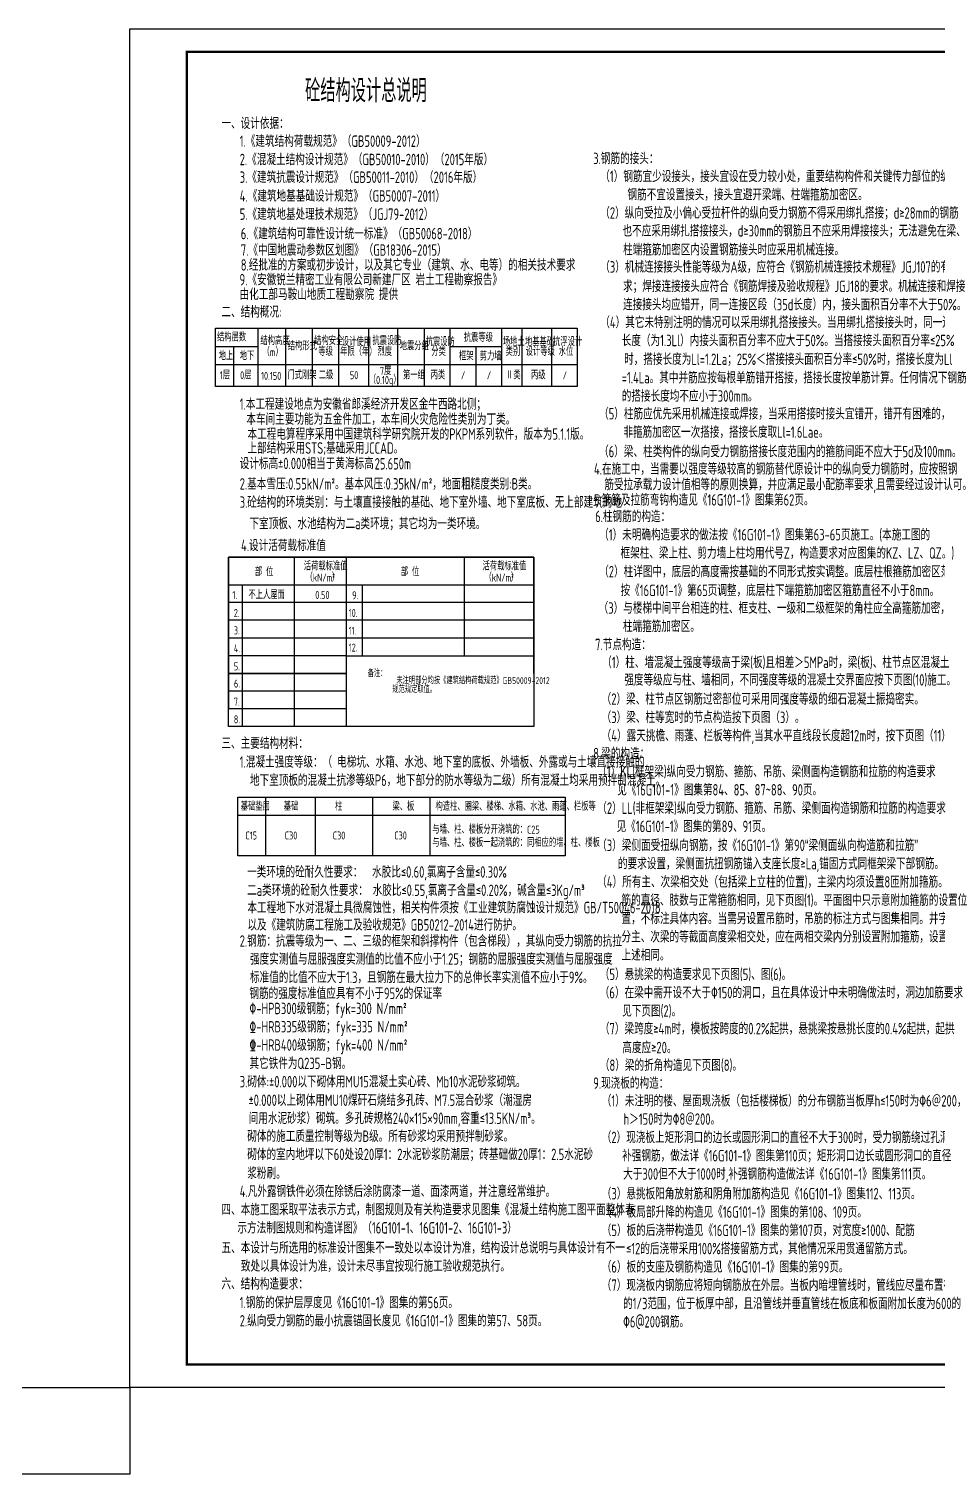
# Model space of a CAD drawing. Extents: x 293620 to 503924, y -252071 to 755100.
# Drawn here: x 382126 to 421874, y 691907 to 755100 of the extents above; entities that cross this region are included whole.
import ezdxf
from ezdxf.enums import TextEntityAlignment as Align

# ---------------------------------------------------------------- set-up
doc = ezdxf.new("R2010")
doc.units = 0
doc.header["$LTSCALE"] = 1000
doc.header["$MEASUREMENT"] = 0
for name, color, linetype in [('3T_WOOD', 21, 'Continuous'), ('PDIM', 3, 'Continuous'), ('PUB_TITLE', 171, 'Continuous'), ('TK', 4, 'Continuous'), ('图形', 2, 'Continuous'), ('文字', 4, 'Continuous'), ('结构说明修改', 6, 'Continuous'), ('表格', 7, 'Continuous')]:
    doc.layers.add(name, color=color, linetype=linetype)
doc.styles.add('-宋体', font='', dxfattribs={"width": 0.8})
doc.styles.add('HT', font='simhei.ttf', dxfattribs={"width": 0.8})
doc.styles.add('ROMANS', font='romans__.ttf', dxfattribs={"width": 0.65, "height": 231.275})
doc.styles.add('TSSD_REIN', font='tssdeng.shx', dxfattribs={"width": 0.7, "bigfont": 'tssdchn.shx'})
doc.styles.add('图签宋体', font='', dxfattribs={"height": 300})
doc.styles.add('图签黑体', font='simhei.ttf', dxfattribs={"height": 550})
doc.styles.get('-宋体').set_extended_font_data('SimSun')
doc.styles.get('图签宋体').set_extended_font_data('NSimSun')

# ---------------------------------------------------------------- blocks, each defined once
blk = doc.blocks.new('A$C053D6479')
at = {"layer": 'PUB_TITLE'}
h = blk.add_hatch(color=256, dxfattribs=at)
h.dxf.hatch_style = 1
edge = h.paths.add_edge_path()
edge.add_spline(control_points=[(1026, 827), (1105, 920), (1188, 1008), (1266, 1102)], knot_values=[13, 13, 13, 13, 14, 14, 14, 14], degree=3, periodic=0)
edge.add_spline(control_points=[(1266, 1102), (1258, 1111), (1249, 1119), (1239, 1116)], knot_values=[12, 12, 12, 12, 13, 13, 13, 13], degree=3, periodic=0)
edge.add_spline(control_points=[(1239, 1116), (1210, 1107), (1179, 1092), (1144, 1077)], knot_values=[11, 11, 11, 11, 12, 12, 12, 12], degree=3, periodic=0)
edge.add_spline(control_points=[(1144, 1077), (1109, 1063), (1069, 1053), (1047, 1038)], knot_values=[10, 10, 10, 10, 11, 11, 11, 11], degree=3, periodic=0)
edge.add_spline(control_points=[(1047, 1038), (1028, 1026), (1007, 992), (991, 972)], knot_values=[9, 9, 9, 9, 10, 10, 10, 10], degree=3, periodic=0)
edge.add_spline(control_points=[(991, 972), (942, 913), (899, 868), (849, 810)], knot_values=[8, 8, 8, 8, 9, 9, 9, 9], degree=3, periodic=0)
edge.add_spline(control_points=[(849, 810), (842, 801), (822, 776), (822, 775)], knot_values=[7, 7, 7, 7, 8, 8, 8, 8], degree=3, periodic=0)
edge.add_spline(control_points=[(822, 775), (823, 771), (848, 752), (859, 744)], knot_values=[6, 6, 6, 6, 7, 7, 7, 7], degree=3, periodic=0)
edge.add_spline(control_points=[(859, 744), (949, 670), (1035, 592), (1122, 521)], knot_values=[5, 5, 5, 5, 6, 6, 6, 6], degree=3, periodic=0)
edge.add_spline(control_points=[(1122, 521), (1153, 527), (1185, 530), (1217, 533)], knot_values=[4, 4, 4, 4, 5, 5, 5, 5], degree=3, periodic=0)
edge.add_spline(control_points=[(1217, 533), (1246, 535), (1293, 532), (1316, 542)], knot_values=[3, 3, 3, 3, 4, 4, 4, 4], degree=3, periodic=0)
edge.add_spline(control_points=[(1316, 542), (1327, 547), (1338, 565), (1349, 579)], knot_values=[2, 2, 2, 2, 3, 3, 3, 3], degree=3, periodic=0)
edge.add_spline(control_points=[(1349, 579), (1423, 670), (1507, 759), (1572, 848)], knot_values=[1, 1, 1, 1, 2, 2, 2, 2], degree=3, periodic=0)
edge.add_spline(control_points=[(1572, 848), (1564, 852), (1561, 861), (1551, 862)], knot_values=[0, 0, 0, 0, 1, 1, 1, 1], degree=3, periodic=0)
edge.add_spline(control_points=[(1551, 862), (1469, 769), (1393, 671), (1310, 579)], knot_values=[15, 15, 15, 15, 16, 16, 16, 16], degree=3, periodic=0)
edge.add_spline(control_points=[(1310, 579), (1216, 662), (1118, 742), (1026, 827)], knot_values=[14, 14, 14, 14, 15, 15, 15, 15], degree=3, periodic=0)
at = {"layer": 'TK'}
h = blk.add_hatch(color=256, dxfattribs=at)
h.dxf.hatch_style = 2
edge = h.paths.add_edge_path()
edge.add_spline(control_points=[(728, 856), (728, 856), (728, 856), (719, 864), (651, 922), (580, 978), (514, 1036), (509, 1106), (488, 1176), (479, 1247), (570, 1343), (663, 1436), (758, 1526), (764, 1523), (768, 1518), (774, 1515), (693, 1422), (599, 1343), (520, 1249), (607, 1171), (698, 1096), (789, 1021), (874, 1109), (950, 1206), (1031, 1298), (1066, 1286), (1054, 1262), (1045, 1224), (1036, 1188), (1031, 1158), (1024, 1121), (1020, 1104), (1017, 1085), (1012, 1071), (1004, 1052), (976, 1026), (956, 1003), (906, 946), (866, 899), (814, 839), (806, 829), (789, 806), (787, 806), (777, 804), (728, 856)], knot_values=[0, 0, 0, 0, 0.005, 0.01, 1, 1, 1, 2, 2, 2, 3, 3, 3, 4, 4, 4, 5, 5, 5, 6, 6, 6, 7, 7, 7, 8, 8, 8, 9, 9, 9, 10, 10, 10, 11, 11, 11, 12, 12, 12, 13, 13, 13, 14, 14, 14, 14], degree=3, periodic=0)
h = blk.add_hatch(color=256, dxfattribs=at)
h.dxf.hatch_style = 2
edge = h.paths.add_edge_path()
edge.add_spline(control_points=[(366, 894), (366, 894), (366, 894), (270, 970), (183, 883), (101, 791), (16, 703), (-18, 714), (9, 735), (28, 755), (103, 838), (192, 930), (266, 1005), (319, 1009), (387, 1005), (442, 1007), (456, 1008), (472, 1011), (485, 1007), (507, 1000), (534, 967), (555, 949), (624, 891), (699, 833), (760, 773), (689, 691), (614, 604), (539, 517), (529, 505), (516, 487), (506, 482), (492, 475), (469, 472), (452, 467), (416, 456), (383, 448), (342, 438), (323, 433), (297, 422), (293, 440), (291, 452), (313, 470), (322, 480), (400, 566), (477, 652), (553, 736), (460, 815), (366, 894)], knot_values=[0, 0, 0, 0, 0.005, 0.01, 1, 1, 1, 2, 2, 2, 3, 3, 3, 4, 4, 4, 5, 5, 5, 6, 6, 6, 7, 7, 7, 8, 8, 8, 9, 9, 9, 10, 10, 10, 11, 11, 11, 12, 12, 12, 13, 13, 13, 14, 14, 14, 15, 15, 15, 15], degree=3, periodic=0)
h = blk.add_hatch(color=256, dxfattribs=at)
h.dxf.hatch_style = 2
edge = h.paths.add_edge_path()
edge.add_spline(control_points=[(511, 261), (511, 261), (511, 261), (516, 267), (609, 192), (696, 111), (785, 33), (883, 118), (977, 208), (1070, 298), (992, 373), (892, 456), (803, 534), (791, 544), (768, 561), (766, 569), (761, 588), (776, 634), (780, 655), (785, 690), (788, 721), (795, 746), (897, 661), (998, 576), (1097, 490), (1100, 425), (1106, 361), (1107, 294), (1018, 207), (925, 121), (830, 33), (818, 21), (800, 0), (787, 0), (768, -1), (725, 49), (712, 60), (662, 103), (616, 143), (568, 186), (545, 207), (518, 224), (499, 250), (501, 259), (511, 261)], knot_values=[0, 0, 0, 0, 0.005, 0.01, 1, 1, 1, 2, 2, 2, 3, 3, 3, 4, 4, 4, 5, 5, 5, 6, 6, 6, 7, 7, 7, 8, 8, 8, 9, 9, 9, 10, 10, 10, 11, 11, 11, 12, 12, 12, 13, 13, 13, 14, 14, 14, 14], degree=3, periodic=0)
for points, knots in [([(1031, 1298), (1066, 1286), (1054, 1262), (1045, 1224), (1036, 1188), (1031, 1158), (1024, 1121), (1020, 1104), (1017, 1085), (1012, 1071), (1004, 1052), (976, 1026), (956, 1003), (906, 946), (866, 899), (814, 839), (806, 829), (789, 806), (787, 806), (777, 804), (728, 856), (719, 864), (651, 922), (580, 978), (514, 1036), (509, 1106), (488, 1176), (479, 1247), (570, 1343), (663, 1436), (758, 1526), (764, 1523), (768, 1518), (774, 1515), (693, 1422), (599, 1343), (520, 1249), (607, 1171), (698, 1096), (789, 1021), (874, 1109), (950, 1206), (1031, 1298)], [0, 0, 0, 0, 1, 1, 1, 2, 2, 2, 3, 3, 3, 4, 4, 4, 5, 5, 5, 6, 6, 6, 7, 7, 7, 8, 8, 8, 9, 9, 9, 10, 10, 10, 11, 11, 11, 12, 12, 12, 13, 13, 13, 14, 14, 14, 14]), ([(555, 949), (624, 891), (699, 833), (760, 773), (689, 691), (614, 604), (539, 517), (529, 505), (516, 487), (506, 482), (492, 475), (469, 472), (452, 467), (416, 456), (383, 448), (342, 438), (323, 433), (297, 422), (293, 440), (291, 452), (313, 470), (322, 480), (400, 566), (477, 652), (553, 736), (460, 815), (366, 894), (270, 970), (183, 883), (101, 791), (16, 703), (-18, 714), (9, 735), (28, 755), (103, 838), (192, 930), (266, 1005), (319, 1009), (387, 1005), (442, 1007), (456, 1008), (472, 1011), (485, 1007), (507, 1000), (534, 967), (555, 949)], [0, 0, 0, 0, 1, 1, 1, 2, 2, 2, 3, 3, 3, 4, 4, 4, 5, 5, 5, 6, 6, 6, 7, 7, 7, 8, 8, 8, 9, 9, 9, 10, 10, 10, 11, 11, 11, 12, 12, 12, 13, 13, 13, 14, 14, 14, 15, 15, 15, 15]), ([(1097, 490), (1100, 425), (1106, 361), (1107, 294), (1018, 207), (925, 121), (830, 33), (818, 21), (800, 0), (787, 0), (768, -1), (725, 49), (712, 60), (662, 103), (616, 143), (568, 186), (545, 207), (518, 224), (499, 250), (501, 259), (511, 261), (516, 267), (609, 192), (696, 111), (785, 33), (883, 118), (977, 208), (1070, 298), (992, 373), (892, 456), (803, 534), (791, 544), (768, 561), (766, 569), (761, 588), (776, 634), (780, 655), (785, 690), (788, 721), (795, 746), (897, 661), (998, 576), (1097, 490)], [0, 0, 0, 0, 1, 1, 1, 2, 2, 2, 3, 3, 3, 4, 4, 4, 5, 5, 5, 6, 6, 6, 7, 7, 7, 8, 8, 8, 9, 9, 9, 10, 10, 10, 11, 11, 11, 12, 12, 12, 13, 13, 13, 14, 14, 14, 14]), ([(1551, 862), (1561, 861), (1564, 852), (1572, 848), (1507, 759), (1423, 670), (1349, 579), (1338, 565), (1327, 547), (1316, 542), (1293, 532), (1246, 535), (1217, 533), (1185, 530), (1153, 527), (1122, 521), (1035, 592), (949, 670), (859, 744), (848, 752), (823, 771), (822, 775), (822, 776), (842, 801), (849, 810), (899, 868), (942, 913), (991, 972), (1007, 992), (1028, 1026), (1047, 1038), (1069, 1053), (1109, 1063), (1144, 1077), (1179, 1092), (1210, 1107), (1239, 1116), (1249, 1119), (1258, 1111), (1266, 1102), (1188, 1008), (1105, 920), (1026, 827), (1118, 742), (1216, 662), (1310, 579), (1393, 671), (1469, 769), (1551, 862)], [0, 0, 0, 0, 1, 1, 1, 2, 2, 2, 3, 3, 3, 4, 4, 4, 5, 5, 5, 6, 6, 6, 7, 7, 7, 8, 8, 8, 9, 9, 9, 10, 10, 10, 11, 11, 11, 12, 12, 12, 13, 13, 13, 14, 14, 14, 15, 15, 15, 16, 16, 16, 16])]:
    blk.add_open_spline(points, degree=3, knots=knots, dxfattribs=at)
blk = doc.blocks.new('GeYuanFrame_78215571', base_point=(20.09, 4.53))
at = {"layer": 'PUB_TITLE'}
for points in [[(803.09, 235.33), (803.09, 292.73)], [(827.09, 235.33), (827.09, 292.73)], [(803.09, 202.33), (803.09, 229.83)], [(827.09, 202.33), (827.09, 229.83)], [(803.09, 14.53), (803.09, 111.33)]]:
    blk.add_lwpolyline(points, dxfattribs=at)
at = {"layer": 'TK'}
for p, q in [((781.09, 316.93), (851.09, 316.93)), ((781.09, 284.53), (851.09, 284.53)), ((781.09, 276.33), (851.09, 276.33)), ((781.09, 268.13), (851.09, 268.13)), ((781.09, 259.93), (851.09, 259.93)), ((781.09, 251.73), (851.09, 251.73)), ((781.09, 243.53), (851.09, 243.53)), ((781.09, 235.33), (851.09, 235.33)), ((781.09, 235.33), (851.09, 235.33)), ((781.09, 102.53), (851.09, 102.53)), ((781.09, 93.73), (851.09, 93.73)), ((781.09, 84.93), (803.09, 84.93)), ((781.09, 84.93), (851.09, 84.93)), ((781.09, 67.37), (851.09, 67.37)), ((781.09, 67.33), (851.09, 67.33)), ((781.09, 60.77), (851.09, 60.77)), ((781.09, 54.17), (851.09, 54.17)), ((781.09, 47.57), (851.09, 47.57)), ((781.09, 40.97), (851.09, 40.97)), ((781.09, 34.37), (851.09, 34.37)), ((781.09, 27.77), (851.09, 27.77)), ((781.09, 21.17), (851.09, 21.17)), ((781.09, 14.53), (851.09, 14.53))]:
    blk.add_line(p, q, dxfattribs=at)
blk.add_lwpolyline([(20.09, 4.53), (20.09, 598.53), (861.09, 598.53), (861.09, 4.53)], close=True, dxfattribs=at)
at = {"layer": 'TK', "const_width": 1}
blk.add_lwpolyline([(45.09, 588.53), (851.09, 588.53), (851.09, 14.53), (45.09, 14.53)], close=True, dxfattribs=at)
at = {"layer": 'TK'}
for points, const_width in [([(781.09, 588.53), (781.09, 14.53)], 0.4), ([(781.09, 488.5), (851.09, 488.5)], 0.35), ([(781.09, 357.14), (851.09, 357.14)], 0.35), ([(781.09, 292.73), (851.09, 292.73)], 0.35), ([(781.09, 292.73), (851.09, 292.73)], 0.35), ([(781.09, 235.33), (851.09, 235.33)], 0.35), ([(781.09, 202.33), (851.09, 202.33)], 0.35), ([(781.09, 156.83), (851.09, 156.83)], 0.35), ([(781.09, 111.33), (851.09, 111.33)], 0.35), ([(781.09, 67.37), (851.09, 67.37)], 0.35)]:
    blk.add_lwpolyline(points, dxfattribs=dict(at, const_width=const_width))
for points in [[(781.09, 292.73), (851.09, 292.73)], [(781.09, 235.33), (851.09, 235.33)], [(781.09, 229.83), (851.09, 229.83)], [(781.09, 224.33), (851.09, 224.33)], [(781.09, 218.83), (851.09, 218.83)], [(781.09, 213.33), (851.09, 213.33)], [(781.09, 207.83), (851.09, 207.83)], [(781.09, 202.33), (851.09, 202.33)], [(781.09, 196.83), (851.09, 196.83)], [(781.09, 151.33), (851.09, 151.33)]]:
    blk.add_lwpolyline(points, dxfattribs=at)
at = {"layer": 'PUB_TITLE', "xscale": 0.01000000000021828, "yscale": 0.01000000000021828, "zscale": 0.01}
blk.add_blockref('A$C053D6479', (808.19, 336.27), dxfattribs=at)
at = {"layer": 'TK', "style": '图签宋体'}
for s, height, p in [('总平面', 2.4, (783.23, 583.28)), ('类   别', 2.4, (785.97, 288.09)), ('姓   名', 2.4, (809.2, 288.09)), ('签   名', 2.4, (832.68, 288.09)), ('审   定', 2.4, (785.97, 279.89)), ('审   核', 2.4, (785.97, 271.69)), ('项目负责人', 2.4, (784.13, 263.49)), ('专业负责人', 2.4, (783.89, 255.29)), ('校   对', 2.4, (786.38, 247.09)), ('设   计', 2.4, (786.36, 238.89)), ('专业会签', 2.4, (785.12, 231.24)), ('建  筑', 1.44, (784.61, 227.11)), ('结  构', 1.44, (784.61, 221.61)), ('给排水', 1.44, (784.61, 216.11)), ('电  气', 1.44, (784.61, 210.61)), ('暖  通', 1.44, (784.61, 205.11)), ('单 位 出 图 专 用 章 盖 章', 2.4, (792.72, 198.35)), ('本图未盖章无效', 2.4, (804.43, 158.7)), ('个 人 执 业 专 用 章 盖 章', 2.4, (793.52, 152.77)), ('本图未盖章无效', 2.4, (804.43, 113.2)), ('建设单位', 2.4, (785.39, 106.33)), ('工程名称', 2.4, (785.47, 98.12)), ('子项名称', 2.4, (785.85, 89.14)), ('图    名', 2.4, (785.63, 75.5)), ('工程编号', 2.4, (785.77, 63.77)), ('子项编号', 2.4, (785.77, 57.19)), ('专    业', 2.4, (786.01, 50.88)), ('图    号', 2.4, (786.02, 43.77)), ('设计阶段', 2.4, (785.45, 37.32)), ('比    例', 2.4, (785.59, 30.63)), ('修改版次', 2.4, (785.24, 24.41)), ('完成时间', 2.4, (785.11, 18.02))]:
    blk.add_text(s, height=height, dxfattribs=at).set_placement(p)
at = {"layer": 'TK'}
for s, height, style, width, p in [('SITE PLAN', 1.697, 'ROMANS', 0.76, (783.35, 580.49)), ('建筑行业（建筑工程）甲级           证书编号:A133002877', 2.2, '-宋体', 0.8, (782, 311.83)), ('风景园林工程设计专项甲级           证书编号:A133002877', 2.2, '-宋体', 0.8, (782, 307.81)), ('城乡规划编制资质乙级        证书编号:[浙]城规编(142069)', 2.2, '-宋体', 0.8, (782, 303.82)), ('市政行业（给水工程、排水工程）乙级 证书编号:A233029948', 2.2, '-宋体', 0.8, (782, 299.74)), ('市政行业（道路工程、桥梁工程）乙级 证书编号:A233029948', 2.2, '-宋体', 0.8, (782, 295.69)), ('CATEGORY', 1.8, 'TSSD_REIN', 0.7, (788.32, 285.17)), ('NAME', 1.8, 'TSSD_REIN', 0.7, (813.51, 285.17)), ('SIGNATURE', 1.8, 'TSSD_REIN', 0.7, (835.66, 285.17)), ('AUTHORIZED FOR ISSUE BY', 1.8, 'TSSD_REIN', 0.7, (782.12, 277.17)), ('REVIEWED BY', 1.8, 'TSSD_REIN', 0.7, (787.36, 268.91)), ('PROJECT DIRECTOR', 1.8, 'TSSD_REIN', 0.7, (785.55, 260.74)), ('DISCIPLINE RESPONSIBLE BY', 1.8, 'TSSD_REIN', 0.7, (781.57, 252.48)), ('CHECKED BY', 1.8, 'TSSD_REIN', 0.7, (787.75, 244.44)), ('DESIGNED BY', 1.8, 'TSSD_REIN', 0.7, (787.76, 236.27)), ('CONFIRMED BY', 1.8, 'TSSD_REIN', 0.7, (802.94, 231.42)), ('ARCHITECTURE', 1.08, 'TSSD_REIN', 0.7, (784.65, 225.34)), ('STRUCTURE', 1.08, 'TSSD_REIN', 0.7, (784.65, 219.84)), ('ARCHITECTURE', 1.08, 'TSSD_REIN', 0.7, (784.65, 214.34)), ('ARCHITECTURE', 1.08, 'TSSD_REIN', 0.7, (784.65, 208.84)), ('ARCHITECTURE', 1.08, 'TSSD_REIN', 0.7, (784.65, 203.34)), ('OWNER', 1.8, 'TSSD_REIN', 0.7, (789.98, 103.48)), ('PROJECT', 1.8, 'TSSD_REIN', 0.7, (788.52, 95.02)), ('SUB-PROJECT', 1.8, 'TSSD_REIN', 0.7, (787.86, 86.3)), ('DRAWING TITLE', 1.8, 'TSSD_REIN', 0.7, (786.97, 72.53)), ('PRO N0.', 1.8, 'TSSD_REIN', 0.7, (790.01, 61.15)), ('SUBITEM NO.', 1.8, 'TSSD_REIN', 0.7, (788.15, 54.58)), ('PROFESSIONAL', 1.8, 'TSSD_REIN', 0.8, (786.88, 48.15)), ('DRAWING NO.', 1.8, 'TSSD_REIN', 0.7, (788.19, 41.45)), ('STAGE', 1.8, 'TSSD_REIN', 0.7, (790.09, 35.03)), ('SCALE', 1.8, 'TSSD_REIN', 0.7, (790.38, 28.42)), ('EDITION NO.', 1.8, 'TSSD_REIN', 0.8, (787.53, 21.64)), ('DATE', 1.8, 'TSSD_REIN', 0.7, (790.33, 15.45))]:
    blk.add_text(s, height=height, dxfattribs=dict(at, style=style, width=width)).set_placement(p)
for s, height, style, width, p in [('浙江华越设计股份有限公司', 3.96, 'HT', 0.9, (816.07, 329.16)), ('ZHEJIANG HOY DESIGN CO.,LTD', 2.8, '图签黑体', 1.11, (816.06, 323.29))]:
    blk.add_text(s, height=height, dxfattribs=dict(at, style=style, width=width)).set_placement(p, align=Align.MIDDLE)
at = {"layer": 'TK', "char_height": 2.4, "attachment_point": 5, "style": '图签宋体'}
for s, insert, width in [('张矗', (815.09, 280.4), 24), ('顾晓东', (815.09, 272.23), 24), ('钟高华', (815.09, 264.03), 24), ('顾晓东', (815.09, 255.76), 24), ('李福', (815.09, 247.63), 24), ('杨康', (815.09, 239.43), 24), ('安徽锐兰精密工业有限公司', (827.09, 106.93), 48), ('安徽锐兰精密工业有限公司新建厂区', (827.09, 98.13), 48), ('1#车间', (827.09, 89.33), 48), ('砼结构设计总说明', (827.09, 76.13), 48), ('2020-HYAJLF-0325', (827.09, 64.07), 48), ('2020-HYAJLF-0325S-a-002', (827.09, 57.47), 48), ('结构', (827.09, 50.87), 48), ('结施-02', (827.09, 44.27), 48), ('施工图设计', (827.09, 37.67), 48), ('1:100', (827.09, 31.07), 48), ('1.0', (827.09, 24.47), 48), ('2020.06.10', (827.09, 17.88), 48)]:
    blk.add_mtext(s, dxfattribs=dict(at, insert=insert, width=width))

msp = doc.modelspace()

# ---------------------------------------------------------------- linework, layer by layer
at = {"layer": '3T_WOOD'}
msp.add_lwpolyline([(377720, 695699.9), (386531.3, 695699.9), (386531.3, 691907.4), (377720, 691907.4)], close=True, dxfattribs=at)
at = {"layer": 'PDIM', "color": 3}
for p, q in [((390853.3, 732003.9), (404199.5, 732003.9)), ((390853.3, 732003.9), (404199.5, 732003.9)), ((390853.3, 732003.9), (390853.3, 725365)), ((404199.5, 732003.9), (404199.5, 726915)), ((404199.5, 732003.9), (404199.5, 726915)), ((390853.3, 730790.4), (404199.5, 730790.4)), ((390853.3, 730790.4), (404199.5, 730790.4)), ((404199.5, 728465.2), (396690.8, 728465.2)), ((404199.5, 728465.2), (396690.8, 728465.2)), ((396002.7, 726915), (390853.3, 726915)), ((396002.7, 726915), (390853.3, 726915))]:
    msp.add_line(p, q, dxfattribs=at)
at = {"layer": 'PDIM'}
for p, q in [((404199.5, 732003.9), (390853.3, 732003.9)), ((404199.5, 732003.9), (390853.3, 732003.9)), ((390853.3, 732003.9), (390853.3, 725365)), ((404199.5, 726915), (404199.5, 732003.9)), ((404199.5, 726915), (404199.5, 732003.9)), ((390853.3, 726915), (396002.7, 726915))]:
    msp.add_line(p, q, dxfattribs=at)
at = {"layer": '图形', "color": 3, "linetype": 'Continuous'}
msp.add_line((401657.6, 741208.6), (401657.6, 739460.8), dxfattribs=at)
at = {"layer": '文字', "linetype": 'Continuous'}
for p, q in [((392136.3, 742008.6), (392136.3, 739460.8)), ((393348.5, 742008.6), (393348.5, 739460.8)), ((394514.7, 742008.6), (394514.7, 739460.8)), ((395665.6, 742008.6), (395665.6, 739460.8)), ((396969.9, 742008.6), (396969.9, 739460.8)), ((398239.1, 742008.6), (398239.1, 739460.8)), ((399405.3, 742008.6), (399405.3, 739460.8)), ((400525.5, 742008.6), (400525.5, 739460.8)), ((402789.6, 742008.6), (402789.6, 739460.8)), ((403670.7, 742008.6), (403670.7, 739460.8)), ((404975, 742008.6), (404975, 739460.8)), ((406095.2, 742008.6), (406095.2, 739460.8)), ((390287.9, 741208.6), (392136.3, 741208.6)), ((391067.2, 741208.6), (391067.2, 739460.8)), ((400525.5, 741208.6), (402789.6, 741208.6)), ((406095.2, 740408.6), (390287.9, 740408.6)), ((390853.3, 732003.9), (404199.5, 732003.9)), ((390853.3, 732003.9), (404199.5, 732003.9)), ((390853.3, 724590), (390853.3, 732003.9)), ((393728.5, 732003.9), (393728.5, 724590)), ((396002.7, 732003.9), (396002.7, 724590)), ((401159.7, 732003.9), (401159.7, 727689.9)), ((404199.5, 732003.9), (404199.5, 724590)), ((404199.5, 732003.9), (404199.5, 724590)), ((390853.3, 730790.4), (404199.5, 730790.4)), ((390853.3, 730790.4), (404199.5, 730790.4)), ((391450.8, 730790.4), (391450.8, 724590)), ((396690.8, 730790.4), (396690.8, 727689.9)), ((404199.5, 730015), (390853.3, 730015)), ((404199.5, 730015), (390853.3, 730015)), ((404199.5, 729240.1), (390853.3, 729240.1)), ((404199.5, 729240.1), (390853.3, 729240.1)), ((396690.8, 728465.2), (390853.3, 728465.2)), ((396002.7, 727689.9), (390853.3, 727689.9)), ((396002.7, 727689.9), (404199.5, 727689.9)), ((396002.7, 727689.9), (404199.5, 727689.9)), ((396002.7, 726915), (390853.3, 726915)), ((396002.7, 726140), (390853.3, 726140)), ((396002.7, 725365), (390853.3, 725365)), ((396002.7, 724590), (390853.3, 724590)), ((404199.5, 724590), (396002.7, 724590)), ((404199.5, 724590), (396002.7, 724590)), ((392473.2, 721513.1), (392473.2, 718943.1)), ((394647.2, 721513.1), (394647.2, 718943.1)), ((397147.2, 721513.1), (397147.2, 718943.1)), ((399647.2, 721513.1), (399647.2, 718943.1)), ((391260.8, 720713.1), (405571.7, 720713.1))]:
    msp.add_line(p, q, dxfattribs=at)
msp.add_lwpolyline([(406095.2, 739460.8), (390287.9, 739460.8), (390287.9, 742008.6), (406095.2, 742008.6)], dxfattribs=at)
msp.add_lwpolyline([(391260.8, 721513.1), (405571.7, 721513.1), (405571.7, 718943.1), (391260.8, 718943.1)], close=True, dxfattribs=at)
at = {"layer": '表格', "linetype": 'Continuous'}
msp.add_line((402789.6, 742008.6), (402789.6, 739460.8), dxfattribs=at)

# ---------------------------------------------------------------- block references
at = {"layer": '3T_WOOD', "xscale": 100, "yscale": 100, "zscale": 100}
msp.add_blockref('GeYuanFrame_78215571', (386531.3, 695699.9), dxfattribs=at)

# ---------------------------------------------------------------- texts
at = {"layer": '文字', "linetype": 'Continuous', "style": 'TSSD_REIN', "width": 0.7}
for s, height, p in [('砼结构设计总说明', 1000, (394201.1, 751895.9)), ('一、设计依据：', 500, (390542.1, 750723.4)), ('1.《建筑结构荷载规范》（GB50009-2012）', 500, (391342.1, 749940.7)), ('2.《混凝土结构设计规范》（GB50010-2010）（2015年版）', 500, (391342.1, 749140.7)), ('3.钢筋的接头：', 500, (406797.3, 749184.7)), ('3.《建筑抗震设计规范》（GB50011-2010）（2016年版）', 500, (391342.1, 748365.2)), ('（1）钢筋宜少设接头，接头宜设在受力较小处，重要结构构件和关键传力部位的纵向受力', 500, (407105.3, 748402.8)), ('4.《建筑地基基础设计规范》（GB50007-2011）', 500, (391342.1, 747546.1)), ('      钢筋不宜设置接头，接头宜避开梁端、柱端箍筋加密区。', 500, (407020.1, 747602.8)), ('5.《建筑地基处理技术规范》（JGJ79-2012）', 500, (391342.1, 746749.6)), ('（2）纵向受拉及小偏心受拉杆件的纵向受力钢筋不得采用绑扎搭接；d≥28mm的钢筋', 500, (407105.3, 746802.8)), ('6.《建筑结构可靠性设计统一标准》（GB50068-2018）', 500, (391388.1, 745899.7)), ('也不应采用绑扎搭接接头，d≥30mm的钢筋且不应采用焊接接头；无法避免在梁、', 500, (408076.2, 746021.2)), ('7.《中国地震动参数区划图》（GB18306-2015）', 500, (391388.1, 745178.9)), ('柱端箍筋加密区内设置钢筋接头时应采用机械连接。', 500, (408102.1, 745196.4)), ('8.经批准的方案或初步设计，以及其它专业（建筑、水、电等）的相关技术要求', 500, (391388.1, 744528.2)), ('（3）机械连接接头性能等级为A级，应符合《钢筋机械连接技术规程》JGJ107的有关要', 500, (407105.3, 744442.5)), ('求；焊接连接接头应符合《钢筋焊接及验收规程》JGJ18的要求。机械连接和焊接', 500, (408102.1, 743596.4)), ('连接接头均应错开，同一连接区段（35d长度）内，接头面积百分率不大于50%%%。', 500, (408102.1, 742796.4)), ('二、结构概况:', 500, (390542.1, 742474.4)), ('（4）其它未特别注明的情况可以采用绑扎搭接接头。当用绑扎搭接接头时，同一连接区段', 500, (407105.3, 742018.8)), ('长度（为1.3Ll）内接头面积百分率不应大于50%%%。当搭接接头面积百分率≤25%%%', 500, (408043.5, 741226.5)), ('时，搭接长度为Ll=1.2La；25%%%＜搭接接头面积百分率≤50%%%时，搭接长度为Ll', 500, (408147.1, 740406.4)), ('=1.4La。其中并筋应按每根单筋错开搭接，搭接长度按单筋计算。任何情况下钢筋', 500, (408043.5, 739597.8)), ('的搭接长度均不应小于300mm。', 500, (408043.5, 738797.8)), ('（5）柱筋应优先采用机械连接或焊接，当采用搭接时接头宜错开，错开有困难的，允许在', 500, (407053.5, 738020.7)), ('     非箍筋加密区一次搭接，搭接长度取Ll=1.6Lae。', 500, (407053.5, 737220.7)), ('（6）梁、柱类构件的纵向受力钢筋搭接长度范围内的箍筋间距不应大于5d及100mm。', 500, (407053.5, 736368.9)), ('设计标高±0.000相当于黄海标高', 500, (391342.1, 735848.3)), ('4.在施工中，当需要以强度等级较高的钢筋替代原设计中的纵向受力钢筋时，应按照钢', 500, (406829.3, 735610.1)), ('筋受拉承载力设计值相等的原则换算，并应满足最小配筋率要求,且需要经过设计认可。', 500, (407283.3, 734928.8)), ('3.砼结构的环境类别：与土壤直接接触的基础、地下室外墙、地下室底板、无上部建筑的地', 500, (391342.1, 734156.9)), ('5.箍筋及拉筋弯钩构造见《16G101-1》图集第62页。', 500, (406829.3, 734255.2)), ('  下室顶板、水池结构为二a类环境；其它均为一类环境。', 500, (391342.1, 733222.1)), ('6.柱钢筋的构造：', 500, (406881.6, 733531.4)), ('（1）未明确构造要求的做法按《16G101-1》图集第63-65页施工。(本施工图的', 500, (407057.9, 732731.4)), (' 4.设计活荷载标准值', 500, (391188, 732264.9)), ('框架柱、梁上柱、剪力墙上柱均用代号Z，构造要求对应图集的KZ、LZ、QZ。)', 500, (407990.1, 731931.4)), ('活荷载标准值', 350, (394144.6, 731429)), ('活荷载标准值', 350, (401960.9, 731429)), ('部 位', 350, (392006.4, 731176.2)), ('（kN/m\x8c2', 350, (394222.2, 730932)), ('）', 350, (395368.6, 730932)), ('部 位', 350, (398385, 731176.2)), ('（kN/m\x8c2', 350, (402044.9, 730932)), ('）', 350, (403191.4, 730932)), ('（2）柱详图中，底层的高度需按基础的不同形式按实调整。底层柱根箍筋加密区范围也', 500, (407057.9, 731119.6)), ('1.', 350, (391022.2, 730173.7)), ('9.', 350, (396256.1, 730159.5)), ('按《16G101-1》第65页调整，底层柱下端箍筋加密区箍筋直径不小于8mm。', 500, (407990.1, 730298.7)), ('（3）与楼梯中间平台相连的柱、框支柱、一级和二级框架的角柱应全高箍筋加密，做法同', 500, (407034.6, 729526.8)), ('2.', 350, (391083.6, 729384.2)), ('10.', 350, (396104.8, 729384.6)), ('     柱端箍筋加密区。', 500, (407034.6, 728726.8)), ('3.', 350, (391083.6, 728624.8)), ('11.', 350, (396104.8, 728609.3)), ('4.', 350, (391083.6, 727834.6)), ('12.', 350, (396104.8, 727873.9)), ('7.节点构造：', 500, (406881.6, 727931.4)), ('5.', 350, (391083.6, 727053.3)), ('（1）柱、墙混凝土强度等级高于梁(板)且相差＞5MPa时，梁(板)、柱节点区混凝土', 500, (407189.6, 727149.6)), ('强度等级应与柱、墙相同，不同强度等级的混凝土交界面应按下页图(10)施工。', 500, (408155.6, 726385.1)), ('6.', 350, (391089.6, 726298.2)), ('（2）梁、柱节点区钢筋过密部位可采用同强度等级的细石混凝土振捣密实。', 500, (407165.5, 725546.8)), ('7.', 350, (391083.6, 725508.8)), ('8.', 350, (391083.6, 724733.8)), ('（3）梁、柱等宽时的节点构造按下页图（3）。', 500, (407165.5, 724746.8)), ('（4）露天挑檐、雨蓬、栏板等构件,当其水平直线段长度超12m时，按下页图（11）设缝。', 500, (407165.5, 723946.8)), ('三、主要结构材料：', 500, (390542.1, 723615.8)), ('8.梁的构造：', 500, (406797.3, 723164.9)), ('1.混凝土强度等级：（ 电梯坑、水箱、水池、地下室的底板、外墙板、外露或与土壤直接接触的', 500, (391342.1, 722796.5)), ('（1）KL(框架梁)纵向受力钢筋、箍筋、吊筋、梁侧面构造钢筋和拉筋的构造要求', 500, (406974.3, 722377.6)), ('地下室顶板的混凝土抗渗等级P6，地下部分的防水等级为二级）所有混凝土均采用预拌制混凝土。', 500, (391789.7, 721998.6)), ('见《16G101-1》图集第84、85、87~88、90页。', 500, (407843.9, 721577.6)), ('基础垫层', 350, (391386.7, 720919.8)), ('基础', 350, (393268, 720919.8)), ('柱', 350, (395511.7, 720919.8)), ('梁、板', 350, (398020.6, 720919.8)), ('构造柱、圈梁、楼梯、水箱、水池、雨蓬、栏板等', 350, (399901.3, 720919.8)), ('（2）LL(非框架梁)纵向受力钢筋、箍筋、吊筋、梁侧面构造钢筋和拉筋的构造要求', 500, (406974.3, 720777.6)), ('见《16G101-1》图集的第89、91页。', 500, (407821, 719977.6)), ('与墙、柱、楼板分开浇筑的：C25', 350, (399762.7, 719912.4)), ('与墙、柱、楼板一起浇筑的：同相应的墙、柱、楼板', 350, (399762.7, 719339.8)), ('（3）梁侧面受扭纵向钢筋，按《16G101-1》第90“梁侧面纵向构造筋和拉筋”', 500, (406971, 719151.9)), ('一类环境的砼耐久性要求：  水胶比≤0.60,氯离子含量≤0.30%%%', 500, (391664.8, 717986.6)), ('的要求设置，梁侧面抗扭钢筋锚入支座长度≥La,锚固方式同框架梁下部钢筋。', 500, (407879.2, 718351.9)), ('（4）所有主、次梁相交处（包括梁上立柱的位置)，主梁内均须设置8匝附加箍筋。附加箍', 500, (406971, 717551.9)), ('二a类环境的砼耐久性要求： 水胶比≤0.55,氯离子含量≤0.20%%%，碱含量≤3Kg/m\x8c3', 500, (391664.8, 717186.6)), ('     筋的直径、肢数与正常箍筋相同，见下页图(1)。平面图中只示意附加箍筋的设置位', 500, (406971, 716751.9)), ('     置，不标注具体内容。当需另设置吊筋时，吊筋的标注方式与图集相同。井字梁或不', 500, (406971, 715951.9)), ('2.钢筋：抗震等级为一、二、三级的框架和斜撑构件（包含梯段），其纵向受力钢筋的抗拉', 500, (391342.1, 714967.4)), ('     分主、次梁的等截面高度梁相交处，应在两相交梁内分别设置附加箍筋，设置方式与', 500, (406971, 715151.9)), ('强度实测值与屈服强度实测值的比值不应小于1.25；钢筋的屈服强度实测值与屈服强度', 500, (391789.7, 714179.5)), ('     上述相同。', 500, (406971, 714351.9)), ('标准值的比值不应大于1.3，且钢筋在最大拉力下的总伸长率实测值不应小于9%%%。', 500, (391789.7, 713379.5)), ('（5）悬挑梁的构造要求见下页图(5)、图(6)。', 500, (407086, 713510)), ('  钢筋的强度标准值应具有不小于95%%%的保证率', 500, (391342.1, 712677.8)), ('（6）在梁中需开设不大于\x82150的洞口，且在具体设计中未明确做法时，洞边加筋要求', 500, (407083.9, 712710)), ('  \x82-HPB300级钢筋；fyk=300 N/mm\x8c2', 500, (391342.1, 712017.4)), ('见下页图(2)。', 500, (408063.8, 711910)), ('  \x83-HRB335级钢筋；fyk=335 N/mm\x8c2', 500, (391342.1, 711217.4)), ('（7）梁跨度≥4m时，模板按跨度的0.2%%%起拱，悬挑梁按悬挑长度的0.4%%%起拱，起拱', 500, (407089.1, 711135.7)), ('  \x84-HRB400级钢筋；fyk=400 N/mm\x8c2', 500, (391342.1, 710417.4)), ('高度应≥20。', 500, (408073.1, 710310.3)), ('  其它铁件为Q235-B钢。', 500, (391342.1, 709617.4)), ('（8）梁的折角构造见下页图(8)。', 500, (407089.1, 709535.7)), ('9.现浇板的构造：', 500, (406797.3, 708753.9)), ('（1）未注明的楼、屋面现浇板（包括楼梯板）的分布钢筋当板厚h≤150时为\x826＠200，', 500, (407170.9, 707979)), ('h＞150时为\x828＠200。', 500, (408123.2, 707180.7)), ('（2）现浇板上矩形洞口的边长或圆形洞口的直径不大于300时，受力钢筋绕过孔洞，不另设', 500, (407170.9, 706380.7)), ('砌体的室内地坪以下60处设20厚1：2水泥砂浆防潮层；砖基础做20厚1：2.5水泥砂', 500, (391673.1, 705636.4)), ('补强钢筋，做法详《16G101-1》图集第110页；矩形洞口边长或圆形洞口的直径', 500, (408062.3, 705580.7)), ('浆粉刷。', 500, (391673.1, 704812.9)), ('大于300但不大于1000时,补强钢筋构造做法详《16G101-1》图集第111页。', 500, (408105.1, 704780.7)), ('4.凡外露钢铁件必须在除锈后涂防腐漆一道、面漆两道，并注意经常维护。', 500, (391342.1, 704022.5)), ('（3）悬挑板阳角放射筋和阴角附加筋构造见《16G101-1》图集112、113页。', 500, (407170.9, 703917.4)), ('四、本施工图采取平法表示方式，制图规则及有关构造要求见图集《混凝土结构施工图平面整体表', 500, (390542.1, 703225)), ('（4）板局部升降的构造见《16G101-1》图集的第108、109页。', 500, (407170.9, 703117.4)), ('示方法制图规则和构造详图》（16G101-1、16G101-2、16G101-3）', 500, (391242.6, 702425)), ('（5）板的后浇带构造见《16G101-1》图集的第107页，对宽度≥1000、配筋', 500, (407170.9, 702317.4)), ('五、本设计与所选用的标准设计图集不一致处以本设计为准，结构设计总说明与具体设计有不一', 500, (390545.3, 701554.9)), ('     ≤12的后浇带采用100%%%搭接留筋方式，其他情况采用贯通留筋方式。', 500, (407170.9, 701517.4)), ('    致处以具体设计为准，设计未尽事宜按现行施工验收规范执行。', 500, (390545.3, 700754.9)), ('（6）板的支座及钢筋构造见《16G101-1》图集的第99页。', 500, (407170.9, 700717.4)), ('六、结构构造要求：', 500, (390542.1, 699975.8)), ('（7）现浇板内钢筋应将短向钢筋放在外层。当板内暗埋管线时，管线应尽量布置在板跨', 500, (407170.9, 699917.4)), ('1.钢筋的保护层厚度见《16G101-1》图集的第56页。', 500, (391342.1, 699158.6)), ('的1/3范围，位于板厚中部，且沿管线并垂直管线在板底和板面附加长度为600的', 500, (408102.3, 699117.4)), ('2.纵向受力钢筋的最小抗震锚固长度见《16G101-1》图集的第57、58页。', 500, (391342.1, 698362.5)), ('\x826@200钢筋。', 500, (408102.3, 698317.4))]:
    msp.add_text(s, height=height, dxfattribs=at).set_placement(p)
at = {"layer": '文字', "color": 6, "linetype": 'Continuous', "style": 'TSSD_REIN', "width": 0.7}
for s, p in [('9.《安徽锐兰精密工业有限公司新建厂区 岩土工程勘察报告》', (391333.6, 743885.7)), ('由化工部马鞍山地质工程勘察院 提供', (391333.6, 743245.9)), ('1.本工程建设地点为安徽省郎溪经济开发区金牛西路北侧；', (391342.1, 738444.9)), ('本车间主要功能为五金件加工，本车间火灾危险性类别为丁类。', (391632.4, 737787.4)), ('本工程电算程序采用中国建筑科学研究院开发的PKPM系列软件，版本为5.1.1版。', (391682, 737132.8)), ('上部结构采用STS;基础采用JCCAD。', (391682, 736523.1)), ('本工程地下水对混凝土具微腐蚀性，相关构件须按《工业建筑防腐蚀设计规范》GB/T50046-2018', (391677.5, 716428.7)), ('以及《建筑防腐工程施工及验收规范》GB50212-2014进行防护。', (391677.5, 715673.1))]:
    msp.add_text(s, height=500, dxfattribs=at).set_placement(p)
at = {"layer": '文字', "color": 2, "linetype": 'Continuous', "style": 'TSSD_REIN', "width": 0.7}
for s, p in [('备注：', (396937.8, 726770.9)), ('    未注明部分均按《建筑结构荷载规范》GB50009-2012', (397575.4, 726456)), ('规范规定取值。', (398016.6, 726072.1))]:
    msp.add_text(s, height=300, dxfattribs=at).set_placement(p)
at = {"layer": '结构说明修改', "style": 'TSSD_REIN', "width": 0.7}
for s, height, p in [('1层', 350, (390473.6, 739781.3)), ('0层', 350, (391359.3, 739781.3)), ('10.150', 350, (392273.9, 739753.9)), ('门式刚架', 350, (393426, 739781.3)), ('二级', 350, (394799.3, 739781.3)), ('50', 350, (396157.3, 739781.3)), ('7度', 350, (397471, 739973.5)), ('第一组', 350, (398479.3, 739781.3)), ('丙类', 350, (399689.9, 739781.3)), ('/', 350, (401014.4, 739781.3)), ('/', 350, (402146.4, 739781.3)), ('Ⅱ类', 350, (402987.1, 739781.3)), ('丙级', 350, (404076.6, 739781.3)), ('/', 350, (405463.9, 739781.3)), ('（0.10g）', 350, (396983.7, 739574.3)), ('2.基本雪压:0.55kN/m\x8c2\x8d。基本风压:0.35kN/m\x8c2\x8d，地面粗糙度类别:B类。', 500, (391342.1, 734956.9)), ('不上人屋面', 350, (391720.8, 730173.7)), ('0.50', 350, (394643.7, 730173.7)), ('C15', 350, (391591.7, 719655.7)), ('C30', 350, (393310.1, 719655.7)), ('C30', 350, (395410.3, 719655.7)), ('C30', 350, (398099.4, 719655.7)), ('3.砌体:±0.000以下砌体用MU15混凝土实心砖、Mb10水泥砂浆砌筑。', 500, (391342.1, 708816.7)), ('±0.000以上砌体用MU10煤矸石烧结多孔砖、M7.5混合砂浆（潮湿房', 500, (391727.1, 708004.6)), ('间用水泥砂浆）砌筑。多孔砖规格240×115×90mm,容重≤13.5KN/m\x8c3\x8e\x8d\x8d。', 500, (391734.4, 707216.7)), ('砌体的施工质量控制等级为B级。所有砂浆均采用预拌制砂浆。', 500, (391673.1, 706432.6))]:
    msp.add_text(s, height=height, dxfattribs=at).set_placement(p)
at = {"layer": '结构说明修改', "color": 1, "style": 'TSSD_REIN', "width": 0.7}
msp.add_text('25.650m', height=500, dxfattribs=at).set_placement((397240.6, 735833.3))
at = {"layer": '表格', "color": 3, "linetype": 'Continuous', "style": 'TSSD_REIN', "width": 0.7}
for s, p in [('结构层数', (390348.5, 741436.8)), ('结构高度', (392247.5, 741283)), ('结构形式', (393444.4, 741053.8)), ('结构安全', (394595.2, 741283.4)), ('设计使用', (395807.5, 741237.4)), ('抗震设防', (397139.2, 741283.4)), ('地震分组', (398335, 741053.8)), ('抗震设防', (399470.5, 741237.4)), ('抗震等级', (401138.7, 741420.9)), ('场地土', (402845.9, 741237.4)), ('地基基础', (403812.6, 741237.4)), ('抗浮设计', (405040.2, 741237.4)), ('地上', (390419.3, 740623.9)), ('地下', (391339.6, 740623.9)), ('（m）', (392339.5, 740792.2)), ('等级', (394779.4, 740808)), ('年限（年）', (395730.8, 740808)), ('烈度', (397367.7, 740808)), ('分类', (399717.3, 740808)), ('框架', (400927.4, 740608.6)), ('剪力墙', (401837.6, 740608.6)), ('类别', (402968.6, 740808)), ('设计等级', (403844.7, 740808)), ('水位', (405287, 740808))]:
    msp.add_text(s, height=350, dxfattribs=at).set_placement(p)

doc.saveas('drawing.dxf')
